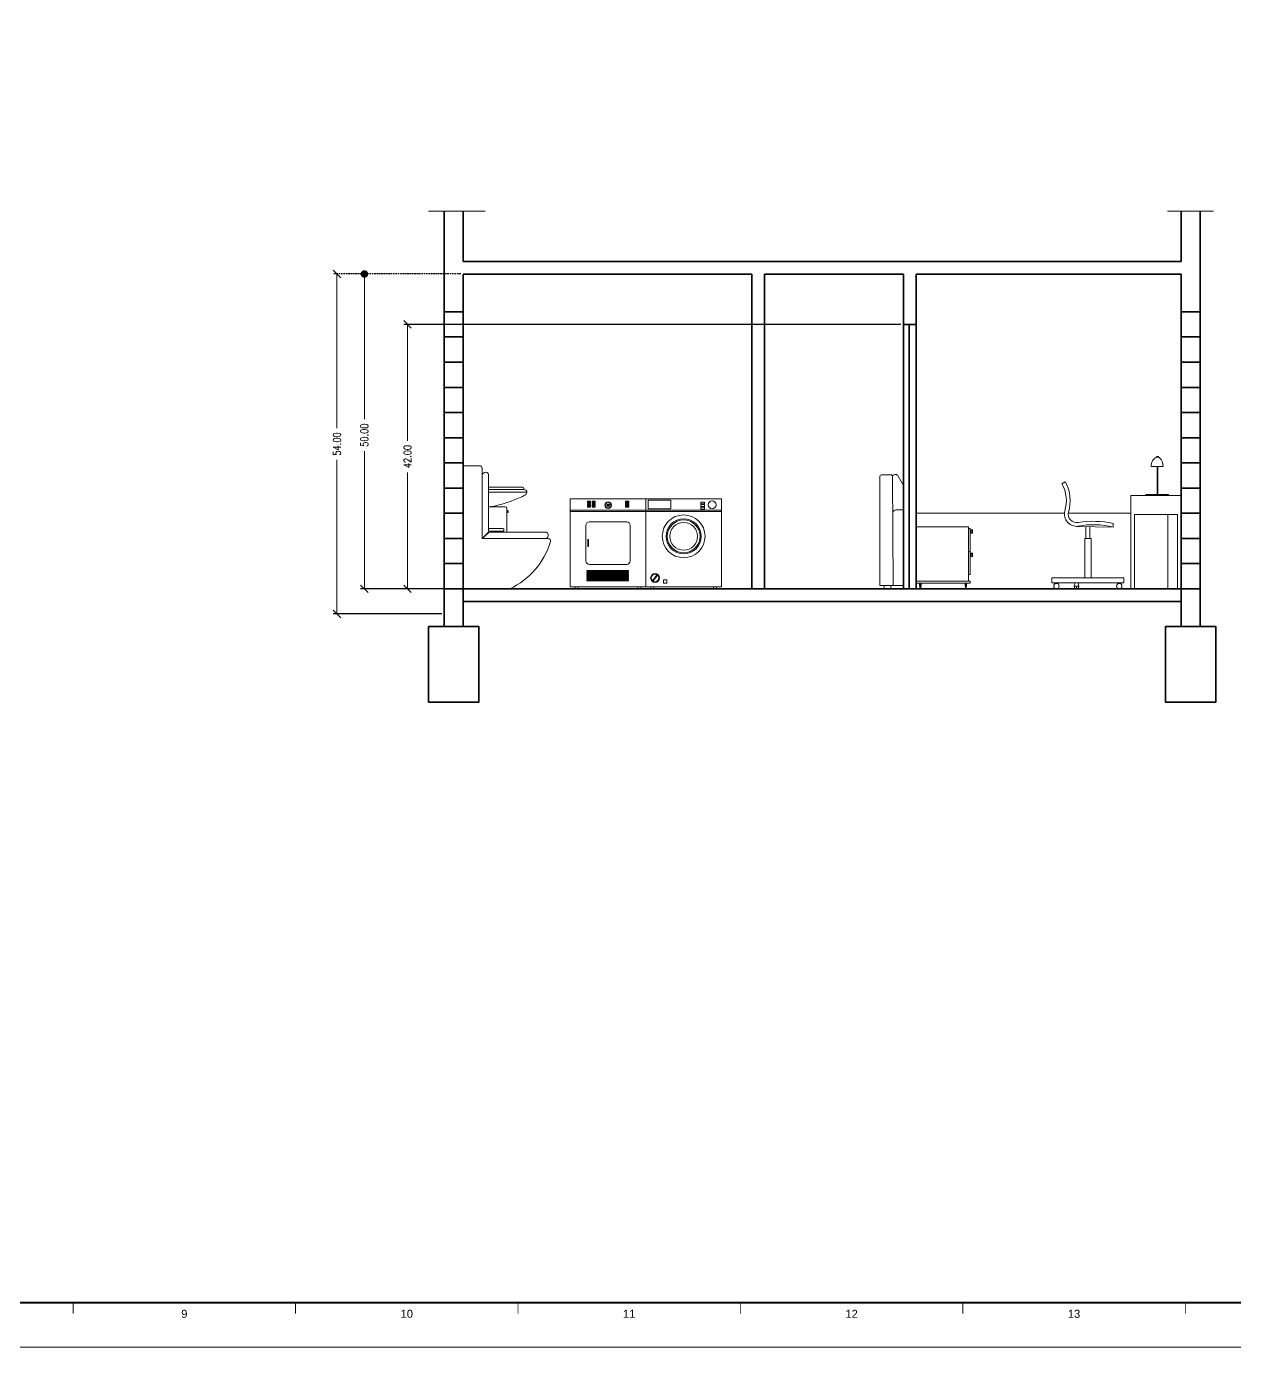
# Paper-space layout 'A000' of a CAD drawing. Header units: metres, sheet in millimetres. Extents: x -6 to 588, y -18 to 402.
# Drawn here: x 291.2 to 483, y -17.9 to 192 of the extents above; entities that cross this region are included whole.
import ezdxf
from ezdxf.enums import TextEntityAlignment as Align

# ---------------------------------------------------------------- set-up
doc = ezdxf.new("R2010")
doc.units = ezdxf.units.M
doc.header["$MEASUREMENT"] = 0
doc.linetypes.add('HIDDEN', pattern=[0.375, 0.25, -0.125])
doc.layers.get('DEFPOINTS').update_dxf_attribs({"color": 210})
for name, color, linetype, lineweight in [('A-ANNO-DIMS', 3, 'Continuous', 18), ('A-ANNO-TEXT', 3, 'Continuous', 18), ('A-FURN', 8, 'Continuous', 18), ('A-SECT-MCUT', 2, 'Continuous', 35)]:
    doc.layers.add(name, color=color, linetype=linetype, lineweight=lineweight)
doc.layers.add('G-ANNO-NPLT', color=210, linetype='Continuous', plot=False)
doc.layers.add('G-ANNO-TEXT', color=3, linetype='Continuous')
doc.layers.add('G-ANNO-TTLB', color=3, linetype='Continuous')
doc.styles.add('ARIAL', font='arial.ttf')
doc.styles.add('E-ROMANS', font='romans.shx', dxfattribs={"width": 0.8})
doc.dimstyles.new('E-0100_ARW_18', dxfattribs={"dimscale": 0.001, "dimtxt": 180, "dimasz": 180, "dimexe": 90, "dimexo": 60, "dimgap": 90, "dimtad": 0, "dimzin": 0, "dimdsep": 46, "dimtxsty": 'E-ROMANS', "dimblk": 'OPEN90', "dimcen": 90, "dimclrd": 256, "dimclre": 256, "dimclrt": 256, "dimadec": 0, "dimazin": 0, "dimtfac": 1, "dimtmove": 1, "dimatfit": 3, "dimldrblk": 'OPEN90', "dimfxl": 1, "dimtfill": 1, "dimtolj": 1, "dimtzin": 0, "dimarcsym": 0})

# ---------------------------------------------------------------- blocks, each defined once
blk = doc.blocks.new('A1_GRID_LAYOUT')
at = {"layer": 'G-ANNO-NPLT', "const_width": 0.18}
blk.add_lwpolyline([(841, 0), (0, 0)], dxfattribs=at)
at = {"layer": 'G-ANNO-TTLB', "const_width": 0.5, "flags": 128}
blk.add_lwpolyline([(25, 584), (25, 10), (831, 10), (831, 584)], close=True, dxfattribs=at)
at = {"layer": 'G-ANNO-TTLB', "const_width": 0.18, "flags": 128}
for points in [[(431, 10), (431, 7.5)], [(481, 10), (481, 7.5)], [(531, 10), (531, 7.5)], [(581, 10), (581, 7.5)], [(631, 10), (631, 7.5)], [(681, 10), (681, 7.5)]]:
    blk.add_lwpolyline(points, dxfattribs=at)
at = {"layer": 'G-ANNO-TEXT', "style": 'ARIAL'}
for s, p in [('9', (456, 7.51)), ('10', (506, 7.51)), ('11', (556, 7.51)), ('12', (606, 7.51)), ('13', (656, 7.51))]:
    blk.add_text(s, height=1.8, dxfattribs=at).set_placement(p, align=Align.MIDDLE_CENTER)
blk = doc.blocks.new('_Dot')
at = {"color": 0, "linetype": 'ByBlock', "lineweight": -2}
blk.add_line((-0.5, 0), (-1, 0), dxfattribs=at)
at = {"color": 0, "linetype": 'ByBlock', "const_width": 0.5}
blk.add_lwpolyline([(-0.25, 0, 1), (0.25, 0, 1)], format="xyb", close=True, dxfattribs=at)
blk = doc.blocks.new('_Oblique')
at = {"color": 0, "linetype": 'ByBlock', "lineweight": -2}
blk.add_line((-0.5, -0.5), (0.5, 0.5), dxfattribs=at)
blk = doc.blocks.new('*D18')
at = {"layer": 'A-ANNO-DIMS', "linetype": 'HIDDEN', "lineweight": -2, "transparency": 16777216}
blk.add_line((360.16, 152.66), (344.27, 152.66), dxfattribs=at)
at = {"layer": 'A-ANNO-DIMS', "transparency": 16777216}
for p, q in [((344.87, 151.46), (344.87, 129.58)), ((344.87, 102.66), (344.87, 124.54))]:
    blk.add_line(p, q, dxfattribs=at)
at = {"layer": 'A-ANNO-DIMS', "lineweight": -2, "transparency": 16777216}
blk.add_line((360.16, 102.66), (344.27, 102.66), dxfattribs=at)
at = {"layer": 'DEFPOINTS', "color": 0, "transparency": 16777216}
for p in [(360.56, 152.66), (344.87, 102.66), (360.56, 102.66)]:
    blk.add_point(p, dxfattribs=at)
at = {"layer": 'A-ANNO-DIMS', "transparency": 16777216, "xscale": 1.2, "yscale": 1.2, "zscale": 1.2}
for name, p, rotation in [('_Dot', (344.87, 152.66), 90), ('_Oblique', (344.87, 102.66), 270)]:
    blk.add_blockref(name, p, dxfattribs=dict(at, rotation=rotation))
at = {"layer": 'A-ANNO-DIMS', "transparency": 16777216, "insert": (344.87, 127.06), "char_height": 1.2, "attachment_point": 5, "rotation": 90, "style": 'E-ROMANS', "bg_fill": 3, "box_fill_scale": 1.25, "bg_fill_color": 256, "bg_fill_true_color": 13158600, "bg_fill_transparency": 0}
blk.add_mtext('\\A1;50.00', dxfattribs=at)
blk = doc.blocks.new('_Open90')
at = {"color": 0, "linetype": 'ByBlock', "lineweight": -2}
for p, q in [((0, 0), (-1, 0)), ((-0.5, 0.5), (0, 0)), ((0, 0), (-0.5, -0.5))]:
    blk.add_line(p, q, dxfattribs=at)
blk = doc.blocks.new('*D9')
at = {"layer": 'A-ANNO-DIMS', "linetype": 'HIDDEN', "lineweight": -2, "transparency": 16777216}
blk.add_line((357.16, 152.66), (339.91, 152.66), dxfattribs=at)
at = {"layer": 'A-ANNO-DIMS', "transparency": 16777216}
for p, q in [((340.51, 152.66), (340.51, 128.18)), ((340.51, 98.66), (340.51, 123.14))]:
    blk.add_line(p, q, dxfattribs=at)
at = {"layer": 'A-ANNO-DIMS', "lineweight": -2, "transparency": 16777216}
blk.add_line((357.16, 98.66), (339.91, 98.66), dxfattribs=at)
at = {"layer": 'DEFPOINTS', "color": 0, "transparency": 16777216}
for p in [(357.56, 152.66), (340.51, 98.66), (357.56, 98.66)]:
    blk.add_point(p, dxfattribs=at)
at = {"layer": 'A-ANNO-DIMS', "transparency": 16777216, "xscale": 1.2, "yscale": 1.2, "zscale": 1.2}
for p, rotation in [((340.51, 152.66), 90), ((340.51, 98.66), 270)]:
    blk.add_blockref('_Oblique', p, dxfattribs=dict(at, rotation=rotation))
at = {"layer": 'A-ANNO-DIMS', "transparency": 16777216, "insert": (340.51, 125.66), "char_height": 1.2, "attachment_point": 5, "rotation": 90, "style": 'E-ROMANS', "bg_fill": 3, "box_fill_scale": 1.25, "bg_fill_color": 256, "bg_fill_true_color": 13158600, "bg_fill_transparency": 0}
blk.add_mtext('\\A1;54.00', dxfattribs=at)
blk = doc.blocks.new('*D19')
at = {"layer": 'A-ANNO-DIMS', "lineweight": -2, "transparency": 16777216}
for p, q in [((430.05, 144.66), (351.12, 144.66)), ((430.05, 102.66), (351.12, 102.66))]:
    blk.add_line(p, q, dxfattribs=at)
at = {"layer": 'A-ANNO-DIMS', "transparency": 16777216}
for p, q in [((351.72, 144.66), (351.72, 126.18)), ((351.72, 102.66), (351.72, 121.14))]:
    blk.add_line(p, q, dxfattribs=at)
at = {"layer": 'DEFPOINTS', "color": 0, "transparency": 16777216}
for p in [(430.45, 144.66), (351.72, 102.66), (430.45, 102.66)]:
    blk.add_point(p, dxfattribs=at)
at = {"layer": 'A-ANNO-DIMS', "transparency": 16777216, "xscale": 1.2, "yscale": 1.2, "zscale": 1.2}
for p, rotation in [((351.72, 144.66), 90), ((351.72, 102.66), 270)]:
    blk.add_blockref('_Oblique', p, dxfattribs=dict(at, rotation=rotation))
at = {"layer": 'A-ANNO-DIMS', "transparency": 16777216, "insert": (351.72, 123.66), "char_height": 1.2, "attachment_point": 5, "rotation": 90, "style": 'E-ROMANS', "bg_fill": 3, "box_fill_scale": 1.25, "bg_fill_color": 256, "bg_fill_true_color": 13158600, "bg_fill_transparency": 0}
blk.add_mtext('\\A1;42.00', dxfattribs=at)

psp = doc.layouts.new('A000')

# ---------------------------------------------------------------- linework, layer by layer
at = {"layer": 'A-ANNO-TEXT'}
for p, q in [((364.07, 162.657), (355.057, 162.657)), ((479.666, 162.657), (472.36, 162.657))]:
    psp.add_line(p, q, dxfattribs=at)
at = {"layer": 'A-FURN'}
for p, q in [((363.159, 122.2), (360.559, 122.2)), ((363.559, 110.665), (363.559, 121.8)), ((469.789, 122.089), (471.689, 122.089)), ((470.65, 123.657), (470.975, 123.657)), ((470.65, 123.657), (470.65, 123.574)), ((470.65, 123.574), (470.975, 123.574)), ((470.75, 123.657), (470.85, 123.657)), ((470.75, 117.657), (470.75, 122.089)), ((470.85, 122.089), (470.85, 117.657)), ((470.975, 123.574), (470.975, 123.657)), ((363.559, 110.665), (363.559, 121.675)), ((363.758, 121.02), (363.958, 121.137)), ((364.559, 120.791), (364.559, 111.834)), ((456.153, 119.642), (455.628, 119.351)), ((364.559, 118.432), (370.26, 118.432)), ((364.559, 118.015), (370.659, 118.015)), ((468.95, 117.657), (468.95, 117.557)), ((468.95, 117.657), (472.55, 117.657)), ((468.95, 117.657), (470.75, 117.657)), ((468.95, 117.457), (468.95, 117.657)), ((470.75, 117.657), (470.75, 117.657)), ((472.55, 117.657), (472.55, 117.457)), ((364.559, 115.657), (364.59, 115.657)), ((383.764, 116), (383.997, 116.059)), ((474.559, 117.457), (466.559, 117.457)), ((466.559, 102.657), (466.559, 117.457)), ((472.55, 117.457), (468.95, 117.457)), ((367.459, 115.164), (367.459, 115.123)), ((377.559, 115.157), (389.559, 115.157)), ((377.559, 114.957), (389.559, 114.957)), ((389.559, 115.157), (401.559, 115.157)), ((389.559, 114.957), (401.559, 114.957)), ((432.451, 114.657), (456.013, 114.657)), ((456.614, 114.657), (466.559, 114.657)), ((467.159, 102.657), (467.159, 114.457)), ((467.159, 114.457), (473.959, 114.457)), ((472.457, 102.657), (472.457, 114.457)), ((473.959, 114.457), (473.959, 102.657)), ((364.443, 111.552), (363.559, 110.665)), ((364.504, 111.522), (363.559, 110.665)), ((367.029, 111.803), (364.558, 111.803)), ((364.559, 112.249), (366.789, 112.249)), ((373.634, 111.665), (364.805, 111.668)), ((366.789, 112.249), (366.873, 112.238)), ((366.873, 112.238), (366.947, 112.209)), ((366.947, 112.209), (367.005, 112.149)), ((367.005, 112.149), (367.029, 112.087)), ((367.029, 112.087), (367.029, 111.803)), ((374.033, 111.065), (374.033, 111.265)), ((432.498, 103.886), (432.498, 112.517)), ((432.498, 112.517), (440.798, 112.517)), ((440.798, 112.517), (440.798, 103.886)), ((441.042, 112.261), (440.798, 112.261)), ((440.798, 112.261), (440.798, 108.599)), ((441.042, 108.599), (441.042, 112.261)), ((441.401, 112.025), (441.042, 112.025)), ((441.042, 112.025), (441.042, 111.916)), ((441.042, 111.916), (441.401, 111.916)), ((441.401, 111.916), (441.21, 111.916)), ((441.21, 111.916), (441.21, 111.478)), ((441.21, 111.478), (441.401, 111.478)), ((441.401, 111.916), (441.401, 112.025)), ((441.401, 111.478), (441.401, 111.916)), ((463.75, 112.457), (457.963, 112.577)), ((459.438, 112.546), (459.438, 110.657)), ((460.038, 112.534), (460.038, 110.657)), ((463.75, 113.057), (463.75, 112.457)), ((374.033, 110.665), (363.559, 110.665)), ((363.559, 110.665), (373.633, 110.665)), ((459.238, 110.657), (460.238, 110.657)), ((459.238, 104.408), (459.238, 110.657)), ((460.238, 104.408), (460.238, 110.657)), ((440.798, 108.599), (441.042, 108.599)), ((441.042, 108.575), (440.798, 108.575)), ((440.798, 108.575), (440.798, 104.913)), ((441.042, 104.913), (441.042, 108.575)), ((441.401, 108.34), (441.042, 108.34)), ((441.042, 108.34), (441.042, 108.231)), ((441.042, 108.231), (441.401, 108.231)), ((441.401, 108.231), (441.21, 108.231)), ((441.21, 108.231), (441.21, 107.793)), ((441.21, 107.793), (441.401, 107.793)), ((441.401, 108.231), (441.401, 108.34)), ((441.401, 107.793), (441.401, 108.231)), ((390.635, 103.918), (391.322, 104.897)), ((390.716, 103.861), (391.404, 104.84)), ((426.711, 103.186), (430.451, 103.186)), ((441.068, 103.886), (432.451, 103.886)), ((432.451, 103.886), (432.451, 103.54)), ((432.451, 103.54), (441.068, 103.54)), ((440.798, 103.886), (432.498, 103.886)), ((433.031, 103.06), (433.031, 103.54)), ((433.031, 103.54), (433.254, 103.54)), ((433.08, 103.06), (433.031, 103.06)), ((433.076, 103.105), (433.076, 103.495)), ((433.076, 103.495), (433.209, 103.495)), ((433.08, 103.105), (433.076, 103.105)), ((433.08, 103.34), (433.096, 103.348)), ((433.08, 102.674), (433.08, 103.34)), ((433.096, 103.348), (433.112, 103.353)), ((433.112, 103.353), (433.13, 103.356)), ((433.13, 103.356), (433.147, 103.358)), ((433.147, 103.358), (433.164, 103.356)), ((433.164, 103.356), (433.179, 103.353)), ((433.179, 103.353), (433.193, 103.348)), ((433.193, 103.348), (433.203, 103.34)), ((433.203, 103.34), (433.203, 102.674)), ((433.209, 103.105), (433.203, 103.105)), ((433.254, 103.06), (433.203, 103.06)), ((433.209, 103.495), (433.209, 103.105)), ((433.254, 103.54), (433.254, 103.06)), ((440.487, 103.54), (440.264, 103.54)), ((440.264, 103.54), (440.264, 103.06)), ((440.264, 103.06), (440.315, 103.06)), ((440.442, 103.495), (440.309, 103.495)), ((440.309, 103.495), (440.309, 103.105)), ((440.309, 103.105), (440.315, 103.105)), ((440.326, 103.348), (440.315, 103.34)), ((440.315, 103.34), (440.315, 102.674)), ((440.339, 103.353), (440.326, 103.348)), ((440.354, 103.356), (440.339, 103.353)), ((440.371, 103.358), (440.354, 103.356)), ((440.388, 103.356), (440.371, 103.358)), ((440.406, 103.353), (440.388, 103.356)), ((440.423, 103.348), (440.406, 103.353)), ((440.438, 103.34), (440.423, 103.348)), ((440.438, 102.674), (440.438, 103.34)), ((440.438, 103.105), (440.442, 103.105)), ((440.438, 103.06), (440.487, 103.06)), ((440.442, 103.105), (440.442, 103.495)), ((440.487, 103.06), (440.487, 103.54)), ((440.798, 104.913), (441.042, 104.913)), ((441.068, 103.54), (441.068, 103.886)), ((454.038, 104.408), (465.439, 104.408)), ((454.038, 103.608), (454.038, 104.408)), ((465.439, 103.608), (454.038, 103.608)), ((454.46, 103.608), (454.46, 103.408)), ((455.045, 103.608), (455.045, 103.408)), ((457.581, 103.09), (458.288, 103.09)), ((458.288, 103.09), (457.581, 103.09)), ((457.643, 103.608), (457.643, 103.408)), ((457.643, 103.608), (457.643, 103.408)), ((458.229, 103.608), (458.229, 103.408)), ((464.43, 103.608), (464.43, 103.408)), ((465.016, 103.608), (465.016, 103.408)), ((465.439, 104.408), (465.439, 103.608)), ((433.08, 102.674), (433.096, 102.666)), ((433.096, 102.666), (433.112, 102.661)), ((433.112, 102.661), (433.13, 102.657)), ((433.13, 102.657), (433.147, 102.656)), ((433.147, 102.656), (433.164, 102.657)), ((433.164, 102.657), (433.179, 102.661)), ((433.179, 102.661), (433.193, 102.666)), ((433.193, 102.666), (433.203, 102.674)), ((440.326, 102.666), (440.315, 102.674)), ((440.339, 102.661), (440.326, 102.666)), ((440.354, 102.657), (440.339, 102.661)), ((440.371, 102.656), (440.354, 102.657)), ((440.388, 102.657), (440.371, 102.656)), ((440.406, 102.661), (440.388, 102.657)), ((440.423, 102.666), (440.406, 102.661)), ((440.438, 102.674), (440.423, 102.666))]:
    psp.add_line(p, q, dxfattribs=at)
for points in [[(471.689, 122.089), (471.597, 122.75), (471.351, 123.223), (471.082, 123.504), (470.975, 123.574)], [(428.733, 120.48), (428.803, 103.186), (426.711, 103.186), (426.711, 120.524)], [(426.955, 120.743), (428.541, 120.743)], [(429.264, 115.208), (430.451, 115.205)]]:
    psp.add_lwpolyline(points, dxfattribs=at)
psp.add_lwpolyline([(367.459, 111.667), (367.459, 115.123), (367.48, 115.123), (367.639, 114.964), (367.639, 114.764), (367.68, 114.764), (367.68, 114.985), (367.5, 115.164), (367.459, 115.164), (367.459, 115.485), (367.441, 115.552), (367.392, 115.605), (367.31, 115.643), (367.219, 115.657), (364.59, 115.657, 0.0092306), (365.053, 115.707, 0.0378476), (368.292, 116.635, 0.0338078), (370.359, 117.538, 0.259025), (370.659, 118.015, 0.3653269), (370.339, 118.394, -0.3723729), (370.207, 118.555, 0.4214986), (369.944, 118.825), (364.559, 118.825)], format="xyb", dxfattribs=at)
for points in [[(377.559, 102.957), (389.559, 102.957), (389.559, 116.957), (377.559, 116.957)], [(380.295, 116.576), (380.782, 116.576), (380.782, 116.449), (380.295, 116.449)], [(380.295, 116.371), (380.782, 116.371), (380.782, 116.244), (380.295, 116.244)], [(380.295, 116.166), (380.782, 116.166), (380.782, 116.04), (380.295, 116.04)], [(380.295, 115.835), (380.782, 115.835), (380.782, 115.962), (380.295, 115.962)], [(380.295, 115.63), (380.782, 115.63), (380.782, 115.757), (380.295, 115.757)], [(381.024, 116.576), (381.512, 116.576), (381.512, 116.449), (381.024, 116.449)], [(381.024, 116.371), (381.512, 116.371), (381.512, 116.244), (381.024, 116.244)], [(381.024, 116.166), (381.512, 116.166), (381.512, 116.04), (381.024, 116.04)], [(381.024, 115.835), (381.512, 115.835), (381.512, 115.962), (381.024, 115.962)], [(381.024, 115.63), (381.512, 115.63), (381.512, 115.757), (381.024, 115.757)], [(386.83, 116.576), (386.342, 116.576), (386.342, 116.449), (386.83, 116.449)], [(386.83, 116.371), (386.342, 116.371), (386.342, 116.244), (386.83, 116.244)], [(386.83, 116.166), (386.342, 116.166), (386.342, 116.04), (386.83, 116.04)], [(386.83, 115.835), (386.342, 115.835), (386.342, 115.962), (386.83, 115.962)], [(386.83, 115.63), (386.342, 115.63), (386.342, 115.757), (386.83, 115.757)], [(389.559, 102.957), (401.559, 102.957), (401.559, 116.957), (389.559, 116.957)], [(389.913, 115.348), (393.513, 115.348), (393.513, 116.757), (389.913, 116.757)], [(398.272, 116.135), (398.872, 116.135), (398.872, 116.435), (398.272, 116.435)], [(398.272, 115.735), (398.872, 115.735), (398.872, 116.035), (398.272, 116.035)], [(398.272, 115.335), (398.872, 115.335), (398.872, 115.635), (398.272, 115.635)], [(380.322, 109.359), (380.463, 109.359), (380.463, 110.485), (380.322, 110.485)], [(378.332, 102.657), (378.832, 102.657), (378.832, 102.957), (378.332, 102.957)], [(388.786, 102.657), (388.286, 102.657), (388.286, 102.957), (388.786, 102.957)], [(390.332, 102.657), (390.832, 102.657), (390.832, 102.957), (390.332, 102.957)], [(392.38, 103.579), (392.88, 103.579), (392.88, 104.079), (392.38, 104.079)], [(400.786, 102.657), (400.286, 102.657), (400.286, 102.957), (400.786, 102.957)], [(427.404, 103.186), (428.467, 103.186), (428.467, 102.657), (427.404, 102.657)]]:
    psp.add_lwpolyline(points, close=True, dxfattribs=at)
psp.add_lwpolyline([(380.604, 106.544), (386.515, 106.544, 0.4142136), (387.077, 107.107), (387.077, 112.736, 0.4142136), (386.515, 113.299), (380.604, 113.299, 0.4142136), (380.041, 112.736), (380.041, 107.107, 0.4142136)], format="xyb", close=True, dxfattribs=at)
at = {"layer": 'A-FURN', "color": 8}
for points in [[(380.201, 105.449), (386.814, 105.449), (386.814, 105.558), (380.201, 105.558)], [(380.201, 105.195), (386.814, 105.195), (386.814, 105.304), (380.201, 105.304)], [(380.201, 105.049), (386.814, 105.049), (386.814, 104.94), (380.201, 104.94)], [(380.201, 104.795), (386.814, 104.795), (386.814, 104.686), (380.201, 104.686)], [(380.201, 104.54), (386.814, 104.54), (386.814, 104.431), (380.201, 104.431)], [(380.201, 104.176), (386.814, 104.176), (386.814, 104.286), (380.201, 104.286)], [(380.201, 103.922), (386.814, 103.922), (386.814, 104.031), (380.201, 104.031)]]:
    psp.add_lwpolyline(points, close=True, dxfattribs=at)
at = {"layer": 'A-FURN'}
for centre, radius in [((383.562, 115.949), 0.528), ((383.562, 115.949), 0.449), ((383.562, 115.949), 0.208), ((383.562, 115.949), 0.0975), ((400.079, 115.995), 0.623), ((395.559, 110.995), 3.4), ((395.559, 110.995), 2.8), ((395.559, 110.995), 2.6), ((395.559, 110.995), 2.2), ((391.019, 104.379), 0.7), ((391.019, 104.379), 0.6), ((454.752, 103.09), 0.432), ((464.723, 103.09), 0.432)]:
    psp.add_circle(centre, radius, dxfattribs=at)
for centre, radius, start, end in [((363.159, 121.8), 0.4, 0, 90), ((471.3, 122.206), 1.515, 115.40495, 184.43537), ((363.959, 120.675), 0.4, 120.21977, 180), ((364.159, 120.791), 0.4, 0, 120.21977), ((426.965, 120.486), 0.257, 92.19588, 188.55208), ((428.451, 120.476), 0.282, 0.87319, 71.2824), ((429.154, 120.278), 0.547, 27.29662, 144.70195), ((450.251, 130.943), 23.092, 206.80585, 210.96898), ((450.767, 116.666), 6.153, 342.68337, 28.9232), ((450.767, 116.666), 5.553, 342.68337, 28.9232), ((429.571, 114.21), 1.045, 107.0715, 141.30109), ((457.963, 114.532), 1.955, 165.74783, 276.8003), ((457.971, 114.535), 1.363, 167.33279, 279.42777), ((460.607, 98.005), 15.376, 78.20609, 99.02643), ((364.159, 111.834), 0.4, 315.12777, 0), ((364.845, 111.203), 0.467, 94.91227, 136.91542), ((373.633, 111.265), 0.4, 0, 89.97812), ((460.682, 100.525), 12.319, 75.58228, 101.65025), ((362.779, 113.651), 12.153, 295.22366, 343.29539), ((373.633, 111.065), 0.4, 270, 0), ((374.033, 110.265), 0.4, 344.5447, 90)]:
    psp.add_arc(centre, radius, start, end, dxfattribs=at)
for centre, ratio, start_param in [((457.769, 103.09), 0.4307082, -2.3979738), ((458.102, 103.09), 0.4297521, -1.5707963)]:
    psp.add_ellipse(centre, major_axis=(0, -0.432), ratio=ratio, start_param=start_param, end_param=1.5707963, dxfattribs=at)
at = {"layer": 'A-FURN', "extrusion": (0, 0, -1)}
for centre, ratio, start_param in [((457.767, 103.09), 0.4297521, -1.5707963), ((458.103, 103.09), 0.4307082, -2.3979738)]:
    psp.add_ellipse(centre, major_axis=(0, -0.432), ratio=ratio, start_param=start_param, end_param=1.5707963, dxfattribs=at)
at = {"layer": 'A-FURN'}
psp.add_point((365.609, 102.657), dxfattribs=at)
at = {"layer": 'A-SECT-MCUT', "color": 2}
for p, q in [((357.559, 162.657), (357.559, 146.657)), ((360.559, 154.657), (360.559, 162.657)), ((474.559, 154.657), (474.559, 162.657)), ((477.559, 162.657), (477.559, 146.657)), ((360.559, 154.657), (474.559, 154.657)), ((360.559, 146.657), (360.559, 152.657)), ((406.379, 152.657), (406.379, 102.657)), ((408.379, 152.657), (408.379, 102.657)), ((430.451, 152.657), (430.451, 124.901)), ((474.559, 152.657), (432.451, 152.657)), ((432.451, 152.657), (432.451, 102.657)), ((474.559, 146.657), (474.559, 152.657)), ((357.559, 146.657), (360.559, 146.657)), ((357.559, 146.657), (357.559, 102.657)), ((477.559, 146.657), (474.559, 146.657)), ((477.559, 146.657), (477.559, 102.657)), ((432.451, 144.657), (430.451, 144.657)), ((431.351, 144.657), (431.351, 102.657)), ((360.559, 142.657), (357.559, 142.657)), ((474.559, 142.657), (477.559, 142.657)), ((360.559, 138.657), (357.559, 138.657)), ((474.559, 138.657), (477.559, 138.657)), ((360.559, 134.657), (357.559, 134.657)), ((474.559, 134.657), (477.559, 134.657)), ((360.559, 130.657), (357.559, 130.657)), ((474.559, 130.657), (477.559, 130.657)), ((360.559, 126.657), (357.559, 126.657)), ((474.559, 126.657), (477.559, 126.657)), ((360.559, 122.657), (357.559, 122.657)), ((430.451, 123.314), (430.451, 102.657)), ((474.559, 122.657), (477.559, 122.657)), ((360.559, 118.657), (357.559, 118.657)), ((474.559, 118.657), (477.559, 118.657)), ((360.559, 114.657), (357.559, 114.657)), ((474.559, 114.657), (477.559, 114.657)), ((360.559, 110.657), (357.559, 110.657)), ((474.559, 110.657), (477.559, 110.657)), ((360.559, 106.657), (357.559, 106.657)), ((474.559, 106.657), (477.559, 106.657)), ((357.559, 96.657), (357.559, 102.657)), ((357.559, 102.657), (360.559, 102.657)), ((360.559, 102.657), (474.559, 102.657)), ((360.559, 102.657), (360.559, 96.657)), ((474.559, 96.657), (474.559, 102.657)), ((474.559, 102.657), (477.559, 102.657)), ((477.559, 102.657), (477.559, 96.657)), ((360.559, 100.657), (474.559, 100.657))]:
    psp.add_line(p, q, dxfattribs=at)
for points in [[(406.379, 152.657), (360.559, 152.657)], [(430.451, 152.657), (408.379, 152.657)], [(360.559, 102.657), (360.559, 146.657)], [(474.559, 102.657), (474.559, 146.657)]]:
    psp.add_lwpolyline(points, dxfattribs=at)
for points in [[(355.059, 96.657), (363.059, 96.657), (363.059, 84.657), (355.059, 84.657)], [(472.059, 96.657), (480.059, 96.657), (480.059, 84.657), (472.059, 84.657)]]:
    psp.add_lwpolyline(points, close=True, dxfattribs=at)

# ---------------------------------------------------------------- block references
at = {"xscale": 0.7063020214030911, "yscale": 0.7063020214030911, "zscale": 0.7063020214030911}
psp.add_blockref('A1_GRID_LAYOUT', (-5.792, -17.79), dxfattribs=at)

# ---------------------------------------------------------------- next in the draw order: dimensions: what is measured, and where the dimension line sits
at = {"layer": 'A-ANNO-DIMS'}
dim = psp.add_linear_dim(base=(344.875, 102.657), p1=(360.559, 152.657), p2=(360.559, 102.657), angle=90, dimstyle='E-0100_ARW_18', override={"dimscale": 0.01, "dimtxt": 120, "dimasz": 120, "dimexe": 60, "dimexo": 40, "dimgap": 60, "dimblk1": 'Dot', "dimblk2": 'Oblique', "dimsah": 1, "dimcen": 60, "dimatfit": 2, "dimlwd": 65535}, dxfattribs=at)
dim.commit()
dim.dimension.update_dxf_attribs({"geometry": '*D18', "text_midpoint": (344.875, 127.057)})

# ---------------------------------------------------------------- next in the draw order: dimensions: what is measured, and where the dimension line sits
dim = psp.add_linear_dim(base=(340.511, 98.657), p1=(357.559, 152.657), p2=(357.559, 98.657), angle=90, dimstyle='E-0100_ARW_18', override={"dimscale": 0.01, "dimtxt": 120, "dimasz": 120, "dimexe": 60, "dimexo": 40, "dimgap": 60, "dimblk": 'Oblique', "dimcen": 60, "dimatfit": 3, "dimlwd": 65535}, dxfattribs=at)
dim.commit()
dim.dimension.update_dxf_attribs({"geometry": '*D9', "text_midpoint": (340.511, 125.657)})

# ---------------------------------------------------------------- next in the draw order: dimensions: what is measured, and where the dimension line sits
dim = psp.add_linear_dim(base=(351.717, 102.657), p1=(430.451, 144.657), p2=(430.451, 102.657), angle=90, dimstyle='E-0100_ARW_18', override={"dimscale": 0.01, "dimtxt": 120, "dimasz": 120, "dimexe": 60, "dimexo": 40, "dimgap": 60, "dimblk": 'Oblique', "dimcen": 60, "dimlwd": 65535}, dxfattribs=at)
dim.commit()
dim.dimension.update_dxf_attribs({"geometry": '*D19', "text_midpoint": (351.717, 123.657), "dimtype": 160})

# ---------------------------------------------------------------- next in the draw order: linework, layer by layer
at = {"layer": 'A-SECT-MCUT'}
psp.add_line((430.451, 124.901), (430.451, 123.314), dxfattribs=at)

doc.saveas('drawing.dxf')
